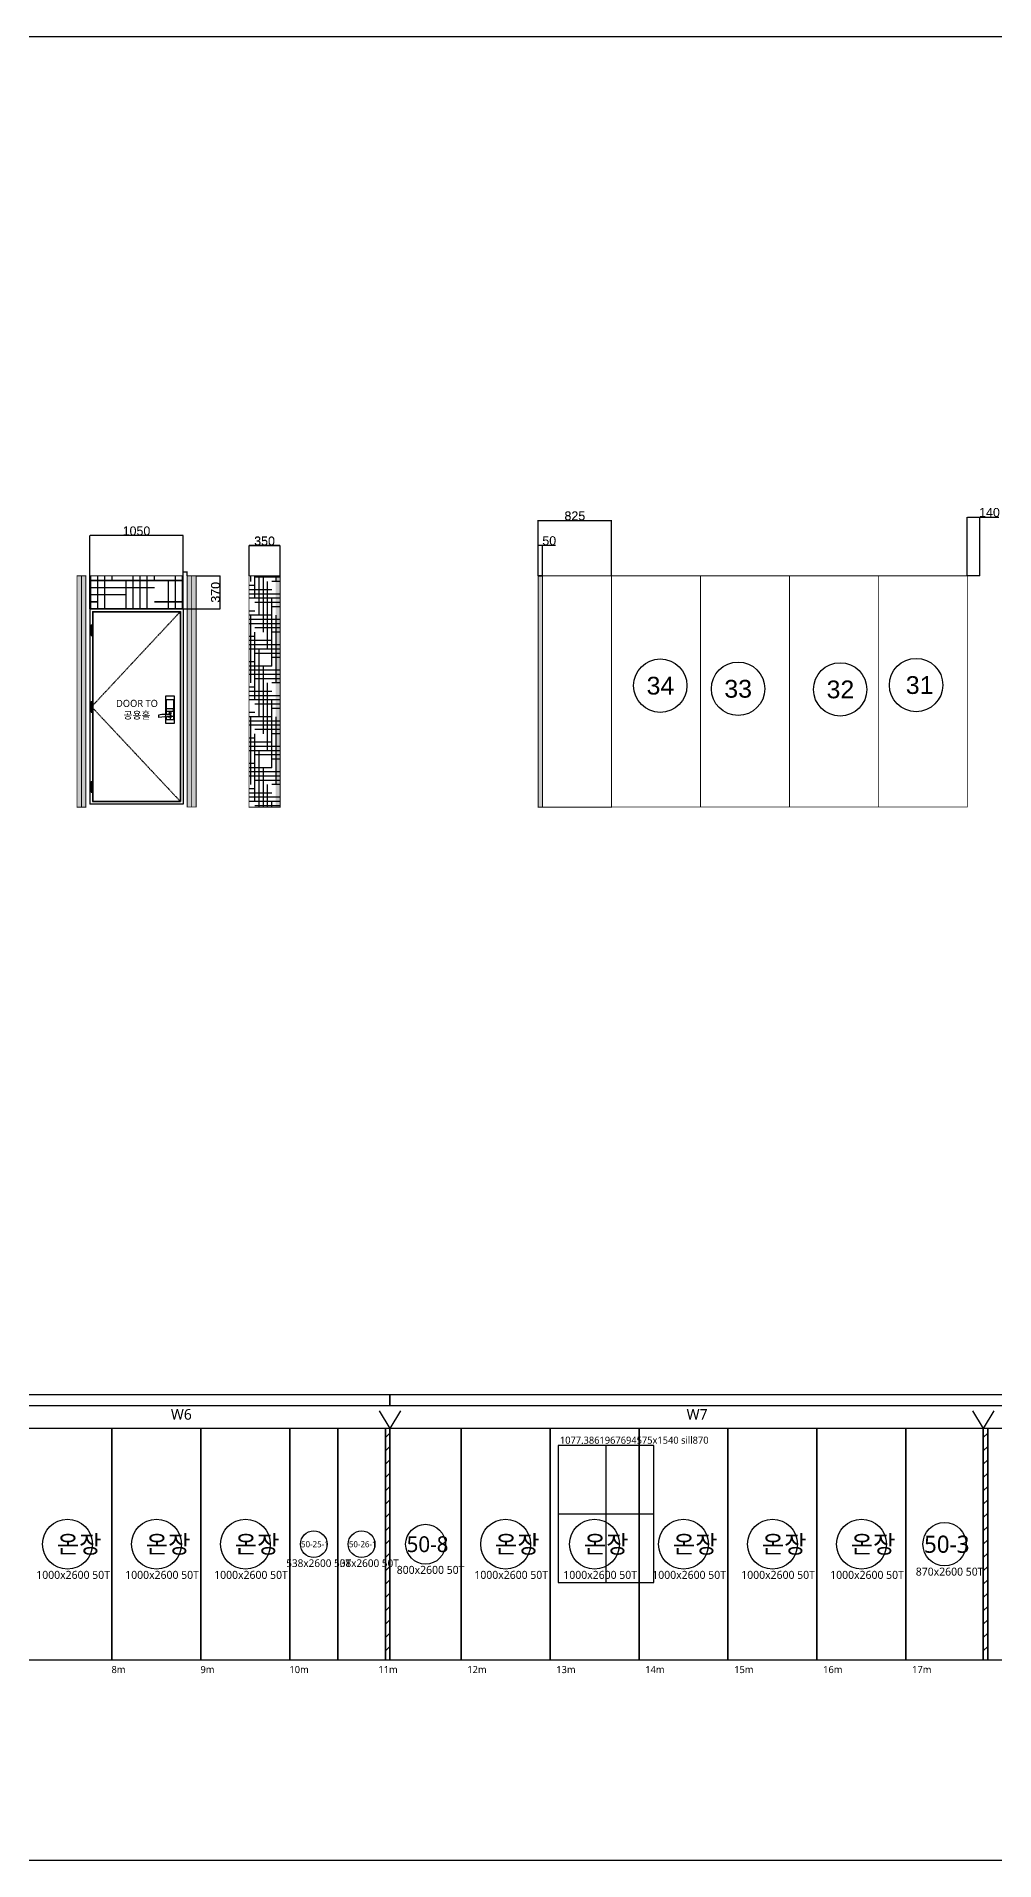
# Model space of a CAD drawing. Header units: millimetres. Extents: x 55547 to 190849, y 191990 to 326950.
# Drawn here: x 67657 to 78426, y 279763 to 300279 of the extents above; entities that cross this region are included whole.
import ezdxf
from ezdxf.enums import TextEntityAlignment as Align

# ---------------------------------------------------------------- set-up
doc = ezdxf.new("R2010")
doc.units = ezdxf.units.MM
doc.linetypes.add('CENN', pattern=[6.3, 4, -1, 0.3, -1])
doc.layers.get('Defpoints').update_dxf_attribs({"color": 144})
for name, color, linetype in [('.', 5, 'Continuous'), ('000_50T 1pcs', 3, 'Continuous'), ('000_50T 갯수', 2, 'Continuous'), ('000_골조', 2, 'Continuous'), ('000_삭제분', 4, 'Continuous'), ('ELEV_INSUL', 4, 'Continuous'), ('ELEV_INSUL_LAP', 30, 'Continuous'), ('ELEV_INSUL_TXT', 2, 'Continuous'), ('ELEV_OUTLINE', 7, 'Continuous'), ('ELEV_TEXT', 7, 'Continuous'), ('ELEV_WALL_DIV', 8, 'Continuous'), ('ELEV_WINDOW', 5, 'Continuous')]:
    doc.layers.add(name, color=color, linetype=linetype)
doc.styles.add('ELEV_KR', font='malgun.ttf')
doc.styles.get("Standard").update_dxf_attribs({"font": 'arial.ttf'})
doc.styles.add('YE-TEXT', font='malgun.ttf')
doc.dimstyles.new('ISO-25', dxfattribs={"dimtxt": 2.5, "dimasz": 2.5, "dimexe": 1.25, "dimexo": 0.625, "dimtad": 1, "dimtxsty": 'Standard', "dimcen": 2.5, "dimadec": 0, "dimazin": 0, "dimtfac": 1, "dimtmove": 0, "dimatfit": 3, "dimfxl": 1, "dimarcsym": 0})

# ---------------------------------------------------------------- blocks, each defined once
blk = doc.blocks.new('*D544')
at = {"layer": '000_골조', "color": 0, "lineweight": -2, "transparency": 16777216}
for p, q in [((69306, 294213), (69306, 294260)), ((69309, 294258), (69348, 294258)), ((69351, 294213), (69351, 294260))]:
    blk.add_line(p, q, dxfattribs=at)
at = {"layer": '000_골조', "color": 0, "transparency": 16777216}
for points in [[(69309, 294259), (69309, 294258), (69306, 294258)], [(69348, 294259), (69348, 294258), (69351, 294258)]]:
    blk.add_solid(points, dxfattribs=at)
at = {"layer": 'Defpoints', "color": 0, "transparency": 16777216}
for p in [(69306, 294213), (69351, 294258), (69351, 294213, 0)]:
    blk.add_point(p, dxfattribs=at)
at = {"layer": '000_골조', "color": 0, "transparency": 16777216, "insert": (69328, 294261), "char_height": 2.5, "attachment_point": 5}
blk.add_mtext('44,38', dxfattribs=at)
blk = doc.blocks.new('*D545')
at = {"layer": '000_50T 1pcs', "color": 0, "lineweight": -2, "transparency": 16777216}
for p, q in [((70046, 294213), (70046, 294555)), ((70394, 294553), (70049, 294553)), ((70396, 294213), (70396, 294555))]:
    blk.add_line(p, q, dxfattribs=at)
at = {"layer": '000_50T 1pcs', "color": 0, "transparency": 16777216}
for points in [[(70049, 294554), (70049, 294553), (70046, 294553)], [(70394, 294554), (70394, 294553), (70396, 294553)]]:
    blk.add_solid(points, dxfattribs=at)
at = {"layer": 'Defpoints', "color": 0, "transparency": 16777216}
for p in [(70046, 294553), (70046, 294213, 0), (70396, 294213, 0)]:
    blk.add_point(p, dxfattribs=at)
at = {"layer": '000_50T 1pcs', "color": 0, "lineweight": 30, "transparency": 16777216, "insert": (70221, 294605), "char_height": 100, "attachment_point": 5}
blk.add_mtext('350', dxfattribs=at)
blk = doc.blocks.new('*D529')
at = {"layer": '000_50T 1pcs', "color": 0, "lineweight": -2, "transparency": 16777216}
for p, q in [((69452, 294213), (69722, 294213)), ((69721, 293846), (69721, 294211)), ((69307, 293843), (69722, 293843))]:
    blk.add_line(p, q, dxfattribs=at)
at = {"layer": '000_50T 1pcs', "color": 0, "transparency": 16777216}
for points in [[(69721, 294211), (69722, 294211), (69721, 294213)], [(69721, 293846), (69722, 293846), (69721, 293843)]]:
    blk.add_solid(points, dxfattribs=at)
at = {"layer": 'Defpoints', "color": 0, "transparency": 16777216}
for p in [(69451, 294213, 0), (69721, 294213), (69306, 293843, 0)]:
    blk.add_point(p, dxfattribs=at)
at = {"layer": '000_50T 1pcs', "color": 0, "transparency": 16777216, "insert": (69670, 294028), "char_height": 100, "attachment_point": 5, "rotation": 90}
blk.add_mtext('370', dxfattribs=at)
blk = doc.blocks.new('*D603')
at = {"layer": '000_50T 1pcs', "color": 0, "lineweight": -2, "transparency": 16777216}
for p, q in [((78121, 294213), (78121, 294874)), ((78124, 294873), (78259, 294873)), ((78261, 294213), (78261, 294874)), ((78261, 294873), (78476, 294873))]:
    blk.add_line(p, q, dxfattribs=at)
at = {"layer": '000_50T 1pcs', "color": 0, "transparency": 16777216}
for points in [[(78124, 294873), (78124, 294872), (78121, 294873)], [(78259, 294873), (78259, 294872), (78261, 294873)]]:
    blk.add_solid(points, dxfattribs=at)
at = {"layer": 'Defpoints', "color": 0, "transparency": 16777216}
for p in [(78261, 294873), (78121, 294213), (78261, 294213)]:
    blk.add_point(p, dxfattribs=at)
at = {"layer": '000_50T 1pcs', "color": 0, "lineweight": 30, "transparency": 16777216, "insert": (78370, 294925), "char_height": 100, "attachment_point": 5}
blk.add_mtext('140', dxfattribs=at)
blk = doc.blocks.new('*D604')
at = {"layer": '000_50T 1pcs', "color": 0, "lineweight": -2, "transparency": 16777216}
for p, q in [((73296, 294213), (73296, 294557)), ((73299, 294556), (73344, 294556)), ((73346, 294213), (73346, 294557)), ((73346, 294556), (73493, 294556))]:
    blk.add_line(p, q, dxfattribs=at)
at = {"layer": '000_50T 1pcs', "color": 0, "transparency": 16777216}
for points in [[(73299, 294556), (73299, 294555), (73296, 294556)], [(73344, 294556), (73344, 294555), (73346, 294556)]]:
    blk.add_solid(points, dxfattribs=at)
at = {"layer": 'Defpoints', "color": 0, "transparency": 16777216}
for p in [(73346, 294556), (73296, 294213), (73346, 294213)]:
    blk.add_point(p, dxfattribs=at)
at = {"layer": '000_50T 1pcs', "color": 0, "lineweight": 30, "transparency": 16777216, "insert": (73421, 294607), "char_height": 100, "attachment_point": 5}
blk.add_mtext('50', dxfattribs=at)
blk = doc.blocks.new('*D605')
at = {"layer": '000_50T 1pcs', "color": 0, "lineweight": -2, "transparency": 16777216}
for p, q in [((73296, 294214), (73296, 294837)), ((73299, 294835), (74119, 294835)), ((74121, 294213), (74121, 294837))]:
    blk.add_line(p, q, dxfattribs=at)
at = {"layer": '000_50T 1pcs', "color": 0, "transparency": 16777216}
for points in [[(73299, 294836), (73299, 294835), (73296, 294835)], [(74119, 294836), (74119, 294835), (74121, 294835)]]:
    blk.add_solid(points, dxfattribs=at)
at = {"layer": 'Defpoints', "color": 0, "transparency": 16777216}
for p in [(74121, 294835), (73296, 294213), (74121, 294213)]:
    blk.add_point(p, dxfattribs=at)
at = {"layer": '000_50T 1pcs', "color": 0, "lineweight": 30, "transparency": 16777216, "insert": (73709, 294887), "char_height": 100, "attachment_point": 5}
blk.add_mtext('825', dxfattribs=at)
blk = doc.blocks.new('*D609')
at = {"layer": '000_삭제분', "color": 0, "lineweight": -2, "transparency": 16777216}
for p, q in [((70046, 294211), (70046, 294552)), ((70394, 294551), (70049, 294551)), ((70396, 294211), (70396, 294552))]:
    blk.add_line(p, q, dxfattribs=at)
at = {"layer": '000_삭제분', "color": 0, "transparency": 16777216}
for points in [[(70049, 294551), (70049, 294550), (70046, 294551)], [(70394, 294551), (70394, 294550), (70396, 294551)]]:
    blk.add_solid(points, dxfattribs=at)
at = {"layer": 'Defpoints', "color": 0, "transparency": 16777216}
for p in [(70046, 294551), (70046, 294210, 0), (70396, 294210, 0)]:
    blk.add_point(p, dxfattribs=at)
at = {"layer": '000_삭제분', "color": 0, "lineweight": 30, "transparency": 16777216, "insert": (70221, 294602), "char_height": 100, "attachment_point": 5}
blk.add_mtext('350', dxfattribs=at)
blk = doc.blocks.new('*D535')
at = {"layer": '000_삭제분', "color": 0, "lineweight": -2, "transparency": 16777216}
for p, q in [((69452, 294211), (69722, 294211)), ((69721, 293843), (69721, 294208)), ((69307, 293841), (69722, 293841))]:
    blk.add_line(p, q, dxfattribs=at)
at = {"layer": '000_삭제분', "color": 0, "transparency": 16777216}
for points in [[(69721, 294208), (69722, 294208), (69721, 294211)], [(69721, 293843), (69722, 293843), (69721, 293841)]]:
    blk.add_solid(points, dxfattribs=at)
at = {"layer": 'Defpoints', "color": 0, "transparency": 16777216}
for p in [(69451, 294211, 0), (69721, 294211), (69306, 293841, 0)]:
    blk.add_point(p, dxfattribs=at)
at = {"layer": '000_삭제분', "color": 0, "transparency": 16777216, "insert": (69670, 294026), "char_height": 100, "attachment_point": 5, "rotation": 90}
blk.add_mtext('370', dxfattribs=at)
blk = doc.blocks.new('*D536')
at = {"layer": '000_삭제분', "color": 0, "lineweight": -2, "transparency": 16777216}
for p, q in [((68256, 293841), (68256, 294667)), ((69304, 294665), (68259, 294665)), ((69306, 293841), (69306, 294667))]:
    blk.add_line(p, q, dxfattribs=at)
at = {"layer": '000_삭제분', "color": 0, "transparency": 16777216}
for points in [[(68259, 294666), (68259, 294665), (68256, 294665)], [(69304, 294666), (69304, 294665), (69306, 294665)]]:
    blk.add_solid(points, dxfattribs=at)
at = {"layer": 'Defpoints', "color": 0, "transparency": 16777216}
for p in [(68256, 294665), (68256, 293841, 0), (69306, 293841, 0)]:
    blk.add_point(p, dxfattribs=at)
at = {"layer": '000_삭제분', "color": 0, "transparency": 16777216, "insert": (68781, 294717), "char_height": 100, "attachment_point": 5}
blk.add_mtext('1050', dxfattribs=at)
blk = doc.blocks.new('*D543')
at = {"layer": '000_삭제분', "color": 0, "lineweight": -2, "transparency": 16777216}
for p, q in [((73296, 294211), (73296, 294834)), ((73299, 294833), (74119, 294833)), ((74121, 294211), (74121, 294834))]:
    blk.add_line(p, q, dxfattribs=at)
at = {"layer": '000_삭제분', "color": 0, "transparency": 16777216}
for points in [[(73299, 294833), (73299, 294832), (73296, 294833)], [(74119, 294833), (74119, 294832), (74121, 294833)]]:
    blk.add_solid(points, dxfattribs=at)
at = {"layer": 'Defpoints', "color": 0, "transparency": 16777216}
for p in [(74121, 294833), (73296, 294211), (74121, 294210)]:
    blk.add_point(p, dxfattribs=at)
at = {"layer": '000_삭제분', "color": 0, "lineweight": 30, "transparency": 16777216, "insert": (73709, 294885), "char_height": 100, "attachment_point": 5}
blk.add_mtext('825', dxfattribs=at)

msp = doc.modelspace()

# ---------------------------------------------------------------- hatches: boundary and pattern name
at = {"layer": '000_50T 1pcs', "transparency": 33554687}
h = msp.add_hatch(dxfattribs=at)
h.set_pattern_fill('HOUND', color=1)
h.set_pattern_definition([(0, (-167114.8679, 98723.8418), (6.35, 1.5875), [25.4, -12.7]), (90, (-167114.8679, 98723.8418), (-1.5875, -6.35), [25.4, -12.7])])
h.paths.add_polyline_path([(68111.875, 294212.041), (68161.875, 294212.041), (68161.875, 291611.416), (68111.875, 291611.416)])
h = msp.add_hatch(dxfattribs=at)
h.set_pattern_fill('HOUND', color=1)
h.set_pattern_definition([(0, (-167164.8679, 98723.8418), (6.35, 1.5875), [25.4, -12.7]), (90, (-167164.8679, 98723.8418), (-1.5875, -6.35), [25.4, -12.7])])
h.paths.add_polyline_path([(68161.875, 294212.041), (68211.875, 294212.041), (68211.875, 291611.416), (68161.875, 291611.416)])
h = msp.add_hatch(dxfattribs=at)
h.set_pattern_fill('HOUND', color=252, scale=50)
h.set_pattern_definition([(0, (-184065.48, 95406.644), (317.5, 79.375), [1270, -635]), (90, (-184065.48, 95406.644), (-79.375, -317.5), [1270, -635])])
h.paths.add_polyline_path([(69306.25, 293843.916), (69306.25, 294213.291), (68256.25, 294213.291), (68256.25, 293843.916)])
h = msp.add_hatch(dxfattribs=at)
h.set_pattern_fill('HOUND', color=1)
h.set_pattern_definition([(0, (-168354.2429, 98724.4668), (6.35, 1.5875), [25.4, -12.7]), (90, (-168354.2429, 98724.4668), (-1.5875, -6.35), [25.4, -12.7])])
h.paths.add_polyline_path([(69351.25, 294212.666), (69401.25, 294212.666), (69401.25, 291612.041), (69351.25, 291612.041)])
h = msp.add_hatch(dxfattribs=at)
h.set_pattern_fill('HOUND', color=1)
h.set_pattern_definition([(0, (-168404.2429, 98724.4668), (6.35, 1.5875), [25.4, -12.7]), (90, (-168404.2429, 98724.4668), (-1.5875, -6.35), [25.4, -12.7])])
h.paths.add_polyline_path([(69401.25, 294212.666), (69451.25, 294212.666), (69451.25, 291612.041), (69401.25, 291612.041)])
h = msp.add_hatch(dxfattribs=at)
h.set_pattern_fill('HOUND', color=1)
h.set_pattern_definition([(0, (-169349.3783, 98724.4668), (6.35, 1.5875), [25.4, -12.7]), (90, (-169349.3783, 98724.4668), (-1.5875, -6.35), [25.4, -12.7])])
h.paths.add_polyline_path([(70346.385, 294212.666), (70396.385, 294212.666), (70396.385, 291612.041), (70346.385, 291612.041)])
h = msp.add_hatch(dxfattribs=at)
h.set_pattern_fill('HOUND', color=1)
h.set_pattern_definition([(0, (-172299.1814, 98724.4668), (6.35, 1.5875), [25.4, -12.7]), (90, (-172299.1814, 98724.4668), (-1.5875, -6.35), [25.4, -12.7])])
h.paths.add_polyline_path([(73296.188, 294212.666), (73346.188, 294212.666), (73346.188, 291612.041), (73296.188, 291612.041)])
at = {"layer": '000_삭제분', "transparency": 33554687}
h = msp.add_hatch(dxfattribs=at)
h.set_pattern_fill('HOUND', color=1, scale=50)
h.set_pattern_definition([(0, (-184065.48, 95404.144), (317.5, 79.375), [1270, -635]), (90, (-184065.48, 95404.144), (-79.375, -317.5), [1270, -635])])
h.paths.add_polyline_path([(69306.25, 293841.416), (69306.25, 294210.791), (68256.25, 294210.791), (68256.25, 293841.416)])

# ---------------------------------------------------------------- linework, layer by layer
at = {"layer": '.', "color": 252, "linetype": 'Continuous', "lineweight": 30, "transparency": 33554687}
for p, q in [((70064.695, 294150.171, 0), (70064.695, 294212.666, 0)), ((70112.32, 293959.671, 0), (70112.32, 294212.666, 0)), ((70159.945, 293769.171, 0), (70159.945, 294212.666, 0)), ((70207.57, 293578.671, 0), (70207.57, 294212.666, 0)), ((70350.445, 294150.171, 0), (70350.445, 294212.666, 0)), ((70112.32, 294102.546, 0), (70046.385, 294102.546, 0)), ((70302.82, 294054.921, 0), (70046.385, 294054.921, 0)), ((70396.385, 294007.296, 0), (70046.385, 294007.296, 0)), ((70396.385, 294197.796, 0), (70112.32, 294197.796, 0)), ((70255.195, 293388.171, 0), (70255.195, 294150.171, 0)), ((70396.385, 294150.171, 0), (70302.82, 294150.171, 0)), ((70396.385, 293959.671, 0), (70046.385, 293959.671, 0)), ((70112.32, 293816.796, 0), (70046.385, 293816.796, 0)), ((70396.385, 293912.046, 0), (70112.32, 293912.046, 0)), ((70302.82, 293197.671, 0), (70302.82, 293959.671, 0)), ((70396.385, 293864.421, 0), (70302.82, 293864.421, 0)), ((70302.82, 293769.171, 0), (70046.385, 293769.171, 0)), ((70396.385, 293721.546, 0), (70046.385, 293721.546, 0)), ((70396.385, 293673.921, 0), (70046.385, 293673.921, 0)), ((70064.695, 293007.171, 0), (70064.695, 293769.171, 0)), ((70396.385, 293626.296, 0), (70112.32, 293626.296, 0)), ((70350.445, 293007.171, 0), (70350.445, 293769.171, 0)), ((70112.32, 293531.046, 0), (70046.385, 293531.046, 0)), ((70302.82, 293483.421, 0), (70046.385, 293483.421, 0)), ((70396.385, 293435.796, 0), (70046.385, 293435.796, 0)), ((70396.385, 293388.171, 0), (70046.385, 293388.171, 0)), ((70112.32, 292816.671, 0), (70112.32, 293578.671, 0)), ((70159.945, 292626.171, 0), (70159.945, 293388.171, 0)), ((70396.385, 293578.671, 0), (70302.82, 293578.671, 0)), ((70112.32, 293245.296, 0), (70046.385, 293245.296, 0)), ((70302.82, 293197.671, 0), (70046.385, 293197.671, 0)), ((70396.385, 293340.546, 0), (70112.32, 293340.546, 0)), ((70207.57, 292435.671, 0), (70207.57, 293197.671, 0)), ((70396.385, 293292.921, 0), (70302.82, 293292.921, 0)), ((70396.385, 293150.046, 0), (70046.385, 293150.046, 0)), ((70396.385, 293102.421, 0), (70046.385, 293102.421, 0)), ((70396.385, 293054.796, 0), (70112.32, 293054.796, 0)), ((70255.195, 292245.171, 0), (70255.195, 293007.171, 0)), ((70396.385, 293007.171, 0), (70302.82, 293007.171, 0)), ((70112.32, 292959.546, 0), (70046.385, 292959.546, 0)), ((70302.82, 292911.921, 0), (70046.385, 292911.921, 0)), ((70396.385, 292864.296, 0), (70046.385, 292864.296, 0)), ((70396.385, 292816.671, 0), (70046.385, 292816.671, 0)), ((70396.385, 292769.046, 0), (70112.32, 292769.046, 0)), ((70302.82, 292054.671, 0), (70302.82, 292816.671, 0)), ((70112.32, 292673.796, 0), (70046.385, 292673.796, 0)), ((70302.82, 292626.171, 0), (70046.385, 292626.171, 0)), ((70396.385, 292578.546, 0), (70046.385, 292578.546, 0)), ((70064.695, 291864.171, 0), (70064.695, 292626.171, 0)), ((70396.385, 292721.421, 0), (70302.82, 292721.421, 0)), ((70350.445, 291864.171, 0), (70350.445, 292626.171, 0)), ((70396.385, 292530.921, 0), (70046.385, 292530.921, 0)), ((70112.32, 292388.046, 0), (70046.385, 292388.046, 0)), ((70396.385, 292483.296, 0), (70112.32, 292483.296, 0)), ((70112.32, 291673.671, 0), (70112.32, 292435.671, 0)), ((70396.385, 292435.671, 0), (70302.82, 292435.671, 0)), ((70302.82, 292340.421, 0), (70046.385, 292340.421, 0)), ((70396.385, 292292.796, 0), (70046.385, 292292.796, 0)), ((70396.385, 292245.171, 0), (70046.385, 292245.171, 0)), ((70396.385, 292197.546, 0), (70112.32, 292197.546, 0)), ((70159.945, 291612.666, 0), (70159.945, 292245.171, 0)), ((70112.32, 292102.296, 0), (70046.385, 292102.296, 0)), ((70302.82, 292054.671, 0), (70046.385, 292054.671, 0)), ((70396.385, 292007.046, 0), (70046.385, 292007.046, 0)), ((70396.385, 291959.421, 0), (70046.385, 291959.421, 0)), ((70207.57, 291612.666, 0), (70207.57, 292054.671, 0)), ((70396.385, 292149.921, 0), (70302.82, 292149.921, 0)), ((70112.32, 291816.546, 0), (70046.385, 291816.546, 0)), ((70302.82, 291768.921, 0), (70046.385, 291768.921, 0)), ((70396.385, 291911.796, 0), (70112.32, 291911.796, 0)), ((70255.195, 291612.666, 0), (70255.195, 291864.171, 0)), ((70396.385, 291864.171, 0), (70302.82, 291864.171, 0)), ((70396.385, 291721.296, 0), (70046.385, 291721.296, 0)), ((70396.385, 291673.671, 0), (70046.385, 291673.671, 0)), ((70396.385, 291626.046, 0), (70112.32, 291626.046, 0)), ((70302.82, 291612.666, 0), (70302.82, 291673.671, 0))]:
    msp.add_line(p, q, dxfattribs=at)
for p, q in [((68256.25, 293842.666), (69306.25, 293842.666)), ((68256.25, 293842.666), (68256.25, 291642.666)), ((69306.25, 293842.666), (69306.25, 291642.666)), ((68271.25, 293542.666), (68271.25, 293662.666)), ((68271.25, 293662.666), (68289.25, 293662.666)), ((68271.25, 293639.666), (68289.25, 293639.666)), ((68271.25, 293634.666), (68289.25, 293634.666)), ((68289.25, 293542.666), (68289.25, 293662.666)), ((68271.25, 293570.666), (68289.25, 293570.666)), ((68271.25, 293565.666), (68289.25, 293565.666)), ((68271.25, 293542.666), (68289.25, 293542.666)), ((68271.25, 292680.166), (68271.25, 292800.166)), ((68271.25, 292800.166), (68289.25, 292800.166)), ((68271.25, 292777.166), (68289.25, 292777.166)), ((68271.25, 292772.166), (68289.25, 292772.166)), ((68289.25, 292680.166), (68289.25, 292800.166)), ((68271.25, 292708.166), (68289.25, 292708.166)), ((68271.25, 292703.166), (68289.25, 292703.166)), ((68271.25, 292680.166), (68289.25, 292680.166)), ((68271.25, 291777.666), (68271.25, 291897.666)), ((68271.25, 291897.666), (68289.25, 291897.666)), ((68271.25, 291874.666), (68289.25, 291874.666)), ((68271.25, 291869.666), (68289.25, 291869.666)), ((68271.25, 291805.666), (68289.25, 291805.666)), ((68271.25, 291800.666), (68289.25, 291800.666)), ((68271.25, 291777.666), (68289.25, 291777.666)), ((68289.25, 291777.666), (68289.25, 291897.666)), ((69306.25, 291642.666), (68256.25, 291642.666))]:
    msp.add_line(p, q)
at = {"color": 1, "linetype": 'CENN', "ltscale": 2}
for p, q in [((69276.25, 293812.666), (68276.25, 292740.166)), ((68276.25, 292740.166), (69276.25, 291672.666))]:
    msp.add_line(p, q, dxfattribs=at)
at = {"color": 4}
for p, q in [((68286.25, 293812.666), (69276.25, 293812.666)), ((68286.25, 293812.666), (68286.25, 293662.666)), ((69276.25, 293812.666), (69276.25, 291672.666)), ((68286.25, 292680.166), (68286.25, 291897.666)), ((68286.25, 291777.666), (68286.25, 291672.666)), ((68286.25, 291672.666), (69276.25, 291672.666))]:
    msp.add_line(p, q, dxfattribs=at)
at = {"color": 8}
for p, q in [((68290.25, 293808.666), (68290.25, 291678.666)), ((68290.25, 293808.666), (69272.25, 293808.666)), ((69272.25, 293808.666), (69272.25, 291678.666)), ((68286.25, 293542.666), (68286.25, 292800.166)), ((68290.25, 291678.666), (69272.25, 291678.666))]:
    msp.add_line(p, q, dxfattribs=at)
at = {"ltscale": 3}
for p, q in [((68280.25, 293540.666), (68280.25, 293664.666)), ((68280.25, 292678.166), (68280.25, 292802.166)), ((68280.25, 291775.666), (68280.25, 291899.666))]:
    msp.add_line(p, q, dxfattribs=at)
at = {"color": 5}
for p, q in [((69118.293, 292819.556), (69198.293, 292819.556)), ((69118.293, 292652.654), (69118.293, 292819.556)), ((69198.293, 292819.556), (69198.293, 292594.556)), ((69198.293, 292715.741), (69118.293, 292715.741)), ((69118.293, 292685.741), (69118.293, 292715.741)), ((69198.293, 292685.741), (69118.293, 292685.741)), ((69118.293, 292594.556), (69118.293, 292624.964)), ((69198.293, 292594.556), (69118.293, 292594.556)), ((69172.138, 292618.821), (69172.138, 292646.511)), ((69198.293, 292685.741), (69198.293, 292715.741))]:
    msp.add_line(p, q, dxfattribs=at)
at = {"color": 1}
for p, q in [((69123.293, 292632.666), (69193.293, 292632.666)), ((69158.293, 292667.666), (69158.293, 292597.666))]:
    msp.add_line(p, q, dxfattribs=at)
for points in [[(55546.931, 300278.92), (141605.298, 300278.92), (141605.298, 279762.542), (55546.931, 279762.542)], [(69208.293, 292857.056), (69108.293, 292857.056), (69108.293, 292557.056), (69208.293, 292557.056)]]:
    msp.add_lwpolyline(points, close=True)
at = {"color": 5}
msp.add_lwpolyline([(69149.293, 292669.87), (69167.293, 292669.87), (69167.293, 292664.87), (69149.293, 292664.87)], close=True, dxfattribs=at)
msp.add_circle((69158.293, 292667.666), 10, dxfattribs=at)
for centre, radius, start, end in [((69117.867, 292633.65), 89.367, 171.6973404, 189.5517202), ((69100.939, 292261.473), 391.565, 79.5234375, 100.4765625), ((69100.939, 292233.783), 391.565, 79.5234375, 100.4765625)]:
    msp.add_arc(centre, radius, start, end, dxfattribs=at)
at = {"layer": '000_50T 1pcs', "color": 1, "const_width": 10, "elevation": 0}
for points in [[(68111.875, 294212.041), (68161.875, 294212.041), (68161.875, 291611.416), (68111.875, 291611.416)], [(68161.875, 294212.041), (68211.875, 294212.041), (68211.875, 291611.416), (68161.875, 291611.416)]]:
    msp.add_lwpolyline(points, close=True, dxfattribs=at)
at = {"layer": '000_50T 1pcs', "const_width": 10, "elevation": 0}
msp.add_lwpolyline([(69306.25, 293843.916), (69306.25, 294213.291), (68256.25, 294213.291), (68256.25, 293843.916)], close=True, dxfattribs=at)
at = {"layer": '000_50T 1pcs', "color": 1, "const_width": 10}
for points in [[(69351.25, 294212.666), (69401.25, 294212.666), (69401.25, 291612.041), (69351.25, 291612.041)], [(69401.25, 294212.666), (69451.25, 294212.666), (69451.25, 291612.041), (69401.25, 291612.041)], [(73296.188, 294212.666), (73346.188, 294212.666), (73346.188, 291612.041), (73296.188, 291612.041)]]:
    msp.add_lwpolyline(points, close=True, dxfattribs=at)
at = {"layer": '000_50T 1pcs', "lineweight": 30, "const_width": 10}
for points in [[(70346.385, 294212.666), (70396.385, 294212.666), (70396.385, 291612.666), (70046.385, 291612.666), (70046.385, 294212.666)], [(73296.188, 294212.666), (74121.188, 294212.666), (74121.188, 291612.666), (73296.188, 291612.666)]]:
    msp.add_lwpolyline(points, close=True, dxfattribs=at)
at = {"layer": '000_50T 1pcs', "lineweight": 30}
for points in [[(73346.188, 294212.666), (73296.188, 294212.666)], [(78261.188, 294212.666), (78121.188, 294212.666)]]:
    msp.add_lwpolyline(points, dxfattribs=at)
at = {"layer": '000_50T 1pcs', "const_width": 10}
for points in [[(75121.188, 294212.666), (75121.188, 291612.666), (74121.188, 291612.666), (74121.188, 294212.666)], [(76121.188, 294212.666), (76121.188, 291612.666), (75121.188, 291612.666), (75121.188, 294212.666)], [(77121.188, 294212.666), (77121.188, 291612.666), (76121.188, 291612.666), (76121.188, 294212.666)], [(78121.188, 294212.666), (78121.188, 291612.666), (77121.188, 291612.666), (77121.188, 294212.666)]]:
    msp.add_lwpolyline(points, close=True, dxfattribs=at)
at = {"layer": '000_50T 갯수', "color": 2, "lineweight": 30}
for centre in [(74669.332, 292977.035), (75543.965, 292942.05), (76691.483, 292935.053), (77545.125, 292984.032)]:
    msp.add_circle(centre, 300, dxfattribs=at)
at = {"layer": '000_삭제분', "color": 1, "const_width": 10}
msp.add_lwpolyline([(69306.25, 293841.416), (69306.25, 294210.791), (68256.25, 294210.791), (68256.25, 293841.416)], close=True, dxfattribs=at)
at = {"layer": '000_삭제분', "color": 1, "lineweight": 30, "const_width": 10, "elevation": 0}
for points in [[(70346.385, 294210.166), (70396.385, 294210.166), (70396.385, 291610.166), (70046.385, 291610.166), (70046.385, 294210.166)], [(73296.188, 294210.166), (74121.188, 294210.166), (74121.188, 291610.166), (73296.188, 291610.166)]]:
    msp.add_lwpolyline(points, close=True, dxfattribs=at)
at = {"layer": '000_삭제분', "color": 1, "lineweight": 30, "elevation": 0}
msp.add_lwpolyline([(73346.188, 294210.166), (73296.188, 294210.166)], dxfattribs=at)
at = {"layer": 'ELEV_INSUL', "color": 5}
for p, q in [((71630.574, 285000.496), (60500.574, 285000.496)), ((71630.574, 284880.496), (71630.574, 285000.496)), ((60500.574, 284880.496), (71630.574, 284880.496))]:
    msp.add_line(p, q, dxfattribs=at)
at = {"layer": 'ELEV_INSUL', "color": 30}
for p, q in [((90415.574, 285000.496), (71630.574, 285000.496)), ((71630.574, 285000.496), (71630.574, 284880.496)), ((71630.574, 284880.496), (90415.574, 284880.496))]:
    msp.add_line(p, q, dxfattribs=at)
at = {"layer": 'ELEV_INSUL'}
for p, q in [((71510.574, 284820.496), (71630.574, 284620.496)), ((71750.574, 284820.496), (71630.574, 284620.496)), ((78180.574, 284820.496), (78300.574, 284620.496)), ((78420.574, 284820.496), (78300.574, 284620.496))]:
    msp.add_line(p, q, dxfattribs=at)
at = {"layer": 'ELEV_INSUL', "color": 6}
for p, q in [((68505.574, 284620.496), (67505.574, 284620.496)), ((68505.574, 282020.496), (68505.574, 284620.496)), ((69505.574, 284620.496), (68505.574, 284620.496)), ((68505.574, 284620.496), (68505.574, 282020.496)), ((69505.574, 282020.496), (69505.574, 284620.496)), ((70505.574, 284620.496), (69505.574, 284620.496)), ((69505.574, 284620.496), (69505.574, 282020.496)), ((70505.574, 282020.496), (70505.574, 284620.496)), ((71043.074, 284620.496), (70505.574, 284620.496)), ((70505.574, 284620.496), (70505.574, 282020.496)), ((71043.074, 282020.496), (71043.074, 284620.496)), ((71580.574, 284620.496), (71043.074, 284620.496)), ((71043.074, 284620.496), (71043.074, 282020.496)), ((71580.574, 282020.496), (71580.574, 284620.496)), ((72430.574, 284620.496), (71630.574, 284620.496)), ((71630.574, 284620.496), (71630.574, 282020.496)), ((72430.574, 282020.496), (72430.574, 284620.496)), ((73430.574, 284620.496), (72430.574, 284620.496)), ((72430.574, 284620.496), (72430.574, 282020.496)), ((73430.574, 282020.496), (73430.574, 284620.496)), ((74430.574, 284620.496), (73430.574, 284620.496)), ((73430.574, 284620.496), (73430.574, 282020.496)), ((74430.574, 282020.496), (74430.574, 284620.496)), ((75430.574, 284620.496), (74430.574, 284620.496)), ((74430.574, 284620.496), (74430.574, 282020.496)), ((75430.574, 282020.496), (75430.574, 284620.496)), ((76430.574, 284620.496), (75430.574, 284620.496)), ((75430.574, 284620.496), (75430.574, 282020.496)), ((76430.574, 282020.496), (76430.574, 284620.496)), ((77430.574, 284620.496), (76430.574, 284620.496)), ((76430.574, 284620.496), (76430.574, 282020.496)), ((77430.574, 282020.496), (77430.574, 284620.496)), ((78300.574, 284620.496), (77430.574, 284620.496)), ((77430.574, 284620.496), (77430.574, 282020.496)), ((78300.574, 282020.496), (78300.574, 284620.496)), ((79150.574, 284620.496), (78350.574, 284620.496)), ((78350.574, 284620.496), (78350.574, 282020.496)), ((67505.574, 282020.496), (68505.574, 282020.496)), ((68505.574, 282020.496), (69505.574, 282020.496)), ((69505.574, 282020.496), (70505.574, 282020.496)), ((70505.574, 282020.496), (71043.074, 282020.496)), ((71043.074, 282020.496), (71580.574, 282020.496)), ((71630.574, 282020.496), (72430.574, 282020.496)), ((72430.574, 282020.496), (73430.574, 282020.496)), ((73430.574, 282020.496), (74430.574, 282020.496)), ((74430.574, 282020.496), (75430.574, 282020.496)), ((75430.574, 282020.496), (76430.574, 282020.496)), ((76430.574, 282020.496), (77430.574, 282020.496)), ((77430.574, 282020.496), (78300.574, 282020.496)), ((78350.574, 282020.496), (79150.574, 282020.496))]:
    msp.add_line(p, q, dxfattribs=at)
at = {"layer": 'ELEV_INSUL_LAP'}
for p, q in [((71630.574, 284620.496), (71580.574, 284620.496)), ((71580.574, 284620.496), (71580.574, 282020.496)), ((71580.574, 284520.496), (71630.574, 284570.496)), ((71630.574, 282020.496), (71630.574, 284620.496)), ((78350.574, 284620.496), (78300.574, 284620.496)), ((78300.574, 284620.496), (78300.574, 282020.496)), ((78300.574, 284520.496), (78350.574, 284570.496)), ((78350.574, 282020.496), (78350.574, 284620.496)), ((71580.574, 284370.496), (71630.574, 284420.496)), ((78300.574, 284370.496), (78350.574, 284420.496)), ((71580.574, 284220.496), (71630.574, 284270.496)), ((78300.574, 284220.496), (78350.574, 284270.496)), ((71580.574, 284070.496), (71630.574, 284120.496)), ((71580.574, 283920.496), (71630.574, 283970.496)), ((78300.574, 284070.496), (78350.574, 284120.496)), ((78300.574, 283920.496), (78350.574, 283970.496)), ((71580.574, 283770.496), (71630.574, 283820.496)), ((78300.574, 283770.496), (78350.574, 283820.496)), ((71580.574, 283620.496), (71630.574, 283670.496)), ((78300.574, 283620.496), (78350.574, 283670.496)), ((71580.574, 283470.496), (71630.574, 283520.496)), ((71580.574, 283320.496), (71630.574, 283370.496)), ((78300.574, 283470.496), (78350.574, 283520.496)), ((78300.574, 283320.496), (78350.574, 283370.496)), ((71580.574, 283170.496), (71630.574, 283220.496)), ((78300.574, 283170.496), (78350.574, 283220.496)), ((71580.574, 283020.496), (71630.574, 283070.496)), ((78300.574, 283020.496), (78350.574, 283070.496)), ((71580.574, 282870.496), (71630.574, 282920.496)), ((71580.574, 282720.496), (71630.574, 282770.496)), ((78300.574, 282870.496), (78350.574, 282920.496)), ((78300.574, 282720.496), (78350.574, 282770.496)), ((71580.574, 282570.496), (71630.574, 282620.496)), ((78300.574, 282570.496), (78350.574, 282620.496)), ((71580.574, 282420.496), (71630.574, 282470.496)), ((71580.574, 282270.496), (71630.574, 282320.496)), ((78300.574, 282420.496), (78350.574, 282470.496)), ((78300.574, 282270.496), (78350.574, 282320.496)), ((71580.574, 282120.496), (71630.574, 282170.496)), ((78300.574, 282120.496), (78350.574, 282170.496)), ((71580.574, 282020.496), (71630.574, 282020.496)), ((78300.574, 282020.496), (78350.574, 282020.496))]:
    msp.add_line(p, q, dxfattribs=at)
at = {"layer": 'ELEV_INSUL_TXT', "color": 3}
for centre, radius in [((68005.574, 283320.496), 280), ((69005.574, 283320.496), 280), ((70005.574, 283320.496), 280), ((72030.574, 283320.496), 224), ((72930.574, 283320.496), 280), ((73930.574, 283320.496), 280), ((74930.574, 283320.496), 280), ((75930.574, 283320.496), 280), ((76930.574, 283320.496), 280), ((77865.574, 283320.496), 243.6), ((70774.324, 283320.496), 150.5), ((71311.824, 283320.496), 150.5)]:
    msp.add_circle(centre, radius, dxfattribs=at)
at = {"layer": 'ELEV_OUTLINE'}
for p, q in [((108440.574, 284620.496), (60500.574, 284620.496)), ((60500.574, 282020.496), (108440.574, 282020.496))]:
    msp.add_line(p, q, dxfattribs=at)
at = {"layer": 'ELEV_WALL_DIV'}
for p, q in [((71630.574, 282020.496), (71630.574, 284620.496)), ((78300.574, 282020.496), (78300.574, 284620.496))]:
    msp.add_line(p, q, dxfattribs=at)
at = {"layer": 'ELEV_WINDOW'}
for p, q in [((74598.284, 284430.496), (73520.897, 284430.496)), ((73520.897, 284430.496), (73520.897, 282890.496)), ((74059.591, 282890.496), (74059.591, 284430.496)), ((74598.284, 282890.496), (74598.284, 284430.496)), ((73520.897, 283660.496), (74598.284, 283660.496)), ((73520.897, 282890.496), (74598.284, 282890.496))]:
    msp.add_line(p, q, dxfattribs=at)

# ---------------------------------------------------------------- texts
at = {"color": 3, "ltscale": 0.1, "insert": (68786.45, 292817.665), "char_height": 80, "width": 578.66435, "attachment_point": 2, "style": 'YE-TEXT'}
msp.add_mtext('{\\C4;DOOR TO   \\P공용홀}', dxfattribs=at)
at = {"layer": '000_50T 갯수', "color": 2, "lineweight": 30}
for s, p in [('34', (74671.105, 292977.035)), ('33', (75544.92, 292942.05)), ('32', (76694.484, 292935.053)), ('31', (77584.688, 292984.032))]:
    msp.add_text(s, height=200, dxfattribs=at).set_placement(p, align=Align.MIDDLE_CENTER)
at = {"layer": 'ELEV_INSUL_TXT', "color": 3, "style": 'ELEV_KR'}
for s, height, p in [('온장', 200, (67885.574, 283220.496)), ('온장', 200, (68885.574, 283220.496)), ('온장', 200, (69885.574, 283220.496)), ('50-25-1', 68.0833, (70631.349, 283286.454)), ('50-26-1', 68.0833, (71168.849, 283286.454)), ('50-8', 177.3333, (71817.774, 283231.829)), ('온장', 200, (72810.574, 283220.496)), ('온장', 200, (73810.574, 283220.496)), ('온장', 200, (74810.574, 283220.496)), ('온장', 200, (75810.574, 283220.496)), ('온장', 200, (76810.574, 283220.496)), ('50-3', 192.85, (77634.154, 283224.071))]:
    msp.add_text(s, height=height, dxfattribs=at).set_placement(p)
at = {"layer": 'ELEV_INSUL_TXT', "style": 'ELEV_KR'}
for s, height, p in [('538x2600 50T', 86, (70464.724, 283063.996)), ('538x2600 50T', 86, (71002.224, 283063.996)), ('1000x2600 50T', 90, (67654.574, 282930.496)), ('1000x2600 50T', 90, (68654.574, 282930.496)), ('1000x2600 50T', 90, (69654.574, 282930.496)), ('800x2600 50T', 90, (71706.574, 282986.496)), ('1000x2600 50T', 90, (72579.574, 282930.496)), ('1000x2600 50T', 90, (73579.574, 282930.496)), ('1000x2600 50T', 90, (74579.574, 282930.496)), ('1000x2600 50T', 90, (75579.574, 282930.496)), ('1000x2600 50T', 90, (76579.574, 282930.496)), ('870x2600 50T', 90, (77541.574, 282966.896))]:
    msp.add_text(s, height=height, dxfattribs=at).set_placement(p)
at = {"layer": 'ELEV_TEXT', "style": 'ELEV_KR'}
for s, height, p in [('W6', 120, (69168.074, 284720.496)), ('W7', 120, (74965.574, 284720.496)), ('1077.3861967694575x1540 sill870', 80, (73540.897, 284450.496)), ('8m', 80, (68500.574, 281870.496)), ('9m', 80, (69500.574, 281870.496)), ('10m', 80, (70500.574, 281870.496)), ('11m', 80, (71500.574, 281870.496)), ('12m', 80, (72500.574, 281870.496)), ('13m', 80, (73500.574, 281870.496)), ('14m', 80, (74500.574, 281870.496)), ('15m', 80, (75500.574, 281870.496)), ('16m', 80, (76500.574, 281870.496)), ('17m', 80, (77500.574, 281870.496))]:
    msp.add_text(s, height=height, dxfattribs=at).set_placement(p)

# ---------------------------------------------------------------- dimensions: what is measured, and where the dimension line sits
at = {"layer": '000_50T 1pcs', "lineweight": 30}
for base, p1, p2, picture, middle in [((74121.188, 294835.411), (73296.188, 294213.291), (74121.188, 294212.666), '*D605', (73708.688, 294887.093)), ((78261.188, 294872.858), (78121.188, 294212.666), (78261.188, 294212.666), '*D603', (78369.907, 294924.54)), ((70046.385, 294553.253, 0), (70396.385, 294212.666), (70046.385, 294212.666), '*D545', (70221.385, 294604.969, 0)), ((73346.188, 294555.581), (73296.188, 294212.666), (73346.188, 294212.666), '*D604', (73420.766, 294607.263))]:
    dim = msp.add_linear_dim(base=base, p1=p1, p2=p2, angle=180, dimstyle='ISO-25', override={"dimtxt": 100}, dxfattribs=at)
    dim.commit()
    dim.dimension.update_dxf_attribs({"geometry": picture, "text_midpoint": middle})
at = {"layer": '000_50T 1pcs'}
dim = msp.add_linear_dim(base=(69721.231, 294213.291, 0), p1=(69306.25, 293843.291), p2=(69451.25, 294213.291), angle=90, dimstyle='ISO-25', override={"dimtxt": 100}, dxfattribs=at)
dim.commit()
dim.dimension.update_dxf_attribs({"geometry": '*D529', "text_midpoint": (69669.515, 294028.291, 0)})
at = {"layer": '000_골조'}
dim = msp.add_linear_dim(base=(69350.624971337, 294258.394780897, -0.000013257), p1=(69306.249971333, 294212.665846335, -0.000013257), p2=(69350.624971337, 294212.665846335, 0.000013257), angle=180, dimstyle='ISO-25', dxfattribs=at)
dim.commit()
dim.dimension.update_dxf_attribs({"geometry": '*D544', "text_midpoint": (69328.437471335, 294260.522168346, -0.000013257)})
at = {"layer": '000_삭제분', "color": 1, "lineweight": 30}
for base, p1, p2, picture, middle in [((74121.188, 294832.911, 0), (73296.188, 294210.791, 0), (74121.188, 294210.166, 0), '*D543', (73708.688, 294884.593, 0)), ((70046.385, 294550.753), (70396.385, 294210.166, 0), (70046.385, 294210.166, 0), '*D609', (70221.385, 294602.469))]:
    dim = msp.add_linear_dim(base=base, p1=p1, p2=p2, angle=180, dimstyle='ISO-25', override={"dimtxt": 100}, dxfattribs=at)
    dim.commit()
    dim.dimension.update_dxf_attribs({"geometry": picture, "text_midpoint": middle})
at = {"layer": '000_삭제분', "color": 1}
for base, p2, angle, picture, middle in [((68256.25, 294665.418), (68256.25, 293840.791, 0), 180, '*D536', (68781.25, 294717.101)), ((69721.231, 294210.791), (69451.25, 294210.791, 0), 90, '*D535', (69669.515, 294025.791))]:
    dim = msp.add_linear_dim(base=base, p1=(69306.25, 293840.791, 0), p2=p2, angle=angle, dimstyle='ISO-25', override={"dimtxt": 100}, dxfattribs=at)
    dim.commit()
    dim.dimension.update_dxf_attribs({"geometry": picture, "text_midpoint": middle})

doc.saveas('drawing.dxf')
